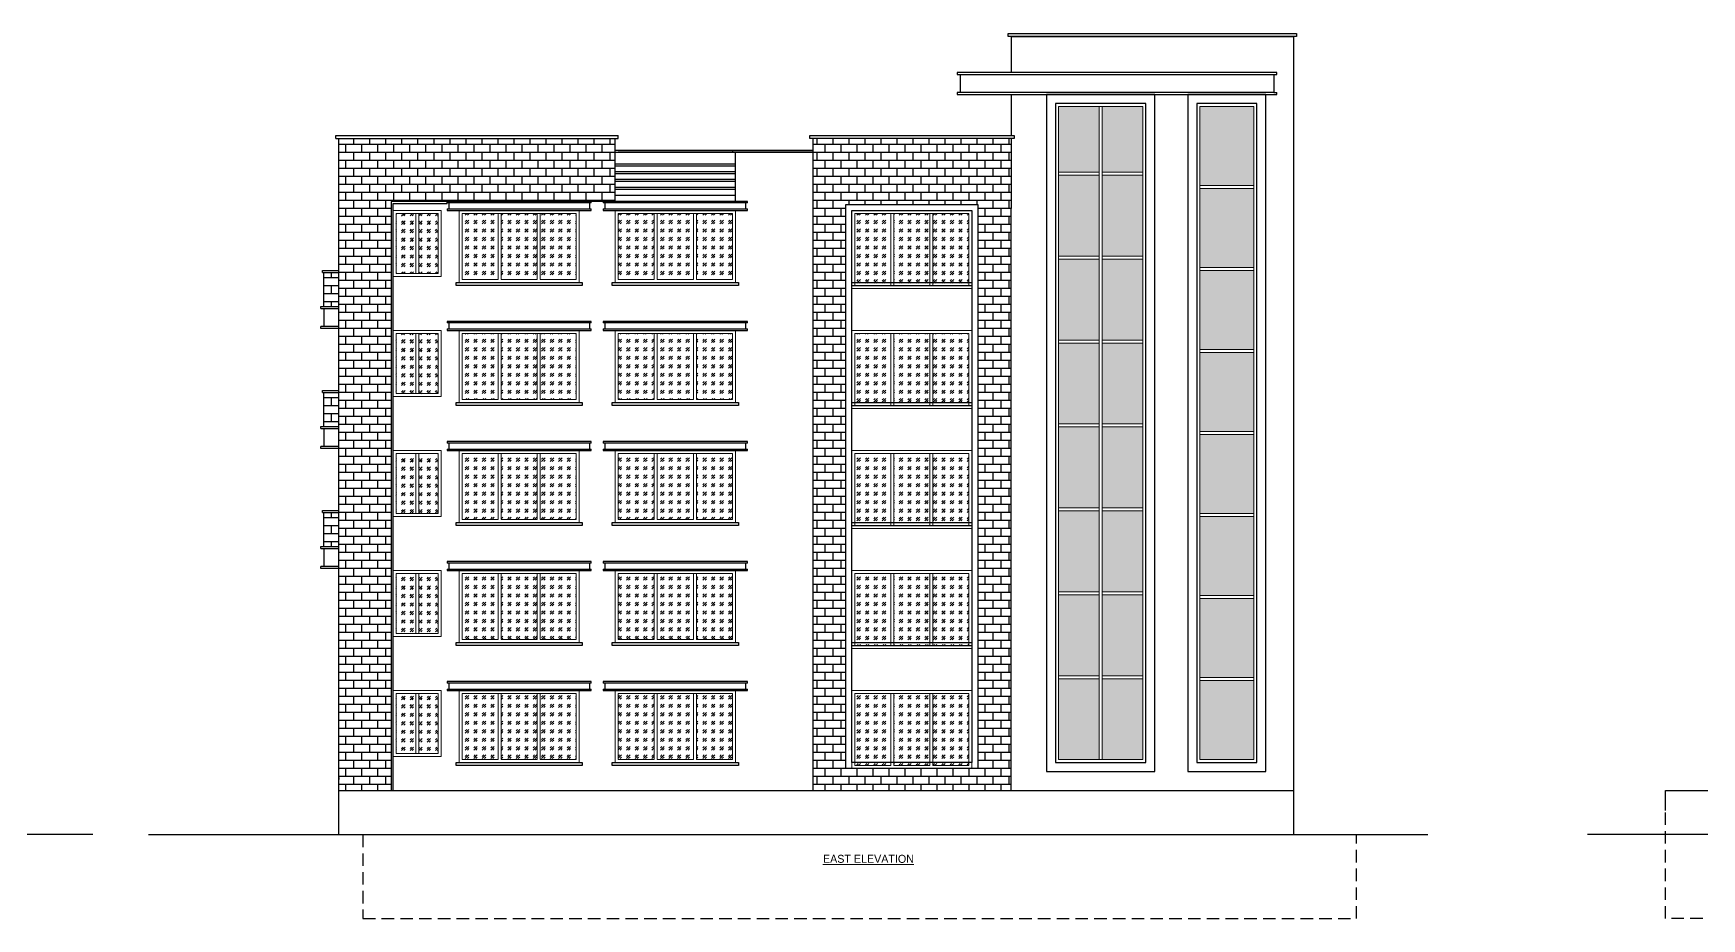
# Model space of a CAD drawing. Header units: feet. Extents: x 109753 to 150441, y 47761 to 75080.
# Drawn here: x 124446 to 126114, y 47767 to 48652 of the extents above; entities that cross this region are included whole.
import ezdxf

# ---------------------------------------------------------------- set-up
doc = ezdxf.new("R2010")
doc.units = ezdxf.units.FT
doc.header["$LTSCALE"] = 50
doc.header["$MEASUREMENT"] = 0
doc.linetypes.add('( Hidden )', pattern=[0.375, 0.25, -0.125])
for name, color, linetype, lineweight in [('door and windows', 4, 'Continuous', 13), ('HATCH', 9, 'Continuous', 9), ('TEXT', 181, 'Continuous', 13), ('WALL', 1, 'Continuous', 60)]:
    doc.layers.add(name, color=color, linetype=linetype, lineweight=lineweight)
doc.layers.add('HACTH', color=251, linetype='Continuous')
doc.styles.add('GL_Imperial', font='GOTHIC.TTF', dxfattribs={"height": 8})
pattern_1 = [(45, (-151676.087, 114682.5535), (8.48528137, 0), [5, -7]), (45, (-151673.9656, 114682.5535), (8.48528137, 0), [2, -10]), (45, (-151676.087, 114684.675), (8.48528137, 0), [2, -10])]

# ---------------------------------------------------------------- blocks, each defined once
blk = doc.blocks.new('A$C37e1b3cf')
at = {"transparency": 33554559}
h = blk.add_hatch(dxfattribs=at)
h.set_pattern_fill('GOST_GLASS', color=251)
h.set_pattern_definition([(45, (-149905.478, 118074.3153), (8.48528137, 0), [5, -7]), (45, (-149903.3567, 118074.3153), (8.48528137, 0), [2, -10]), (45, (-149905.478, 118076.4366), (8.48528137, 0), [2, -10])])
h.paths.add_polyline_path([(22.5, 63), (3, 63), (3, 3), (22.5, 3)])
h.paths.add_polyline_path([(45, 63), (25.5, 63), (25.5, 3), (45, 3)])
at = {"layer": 'door and windows'}
for p, q in [((22.5, 63), (22.5, 3)), ((25.5, 63), (25.5, 3))]:
    blk.add_line(p, q, dxfattribs=at)
for points in [[(0, 66), (48, 66), (48, 0), (0, 0)], [(3, 63), (45, 63), (45, 3), (3, 3)]]:
    blk.add_lwpolyline(points, close=True, dxfattribs=at)
blk = doc.blocks.new('A$C7f3f6159')
at = {"transparency": 33554559}
h = blk.add_hatch(dxfattribs=at)
h.set_pattern_fill('GOST_GLASS', color=251)
h.set_pattern_definition(pattern_1)
h.paths.add_polyline_path([(-55.7, 665), (-96.4, 665), (-96.4, 599.1), (-55.7, 599.1)])
h.paths.add_polyline_path([(-12, 665), (-52.7, 665), (-52.7, 599.1), (-12, 599.1)])
h.paths.add_polyline_path([(-55.7, 596.1), (-96.4, 596.1), (-96.4, 515.2), (-55.7, 515.2)])
h.paths.add_polyline_path([(-12, 596.1), (-52.7, 596.1), (-52.7, 515.2), (-12, 515.2)])
h.paths.add_polyline_path([(-55.7, 512.2), (-96.4, 512.2), (-96.4, 431.4), (-55.7, 431.4)])
h.paths.add_polyline_path([(-12, 512.2), (-52.7, 512.2), (-52.7, 431.4), (-12, 431.4)])
h.paths.add_polyline_path([(-55.7, 428.4), (-96.4, 428.4), (-96.4, 347.5), (-55.7, 347.5)])
h.paths.add_polyline_path([(-12, 428.4), (-52.7, 428.4), (-52.7, 347.5), (-12, 347.5)])
h.paths.add_polyline_path([(-55.7, 344.5), (-96.4, 344.5), (-96.4, 263.6), (-55.7, 263.6)])
h.paths.add_polyline_path([(-12, 344.5), (-52.7, 344.5), (-52.7, 263.6), (-12, 263.6)])
h.paths.add_polyline_path([(-55.7, 260.6), (-96.4, 260.6), (-96.4, 179.8), (-55.7, 179.8)])
h.paths.add_polyline_path([(-12, 260.6), (-52.7, 260.6), (-52.7, 179.8), (-12, 179.8)])
h.paths.add_polyline_path([(-55.7, 176.8), (-96.4, 176.8), (-96.4, 95.9), (-55.7, 95.9)])
h.paths.add_polyline_path([(-12, 176.8), (-52.7, 176.8), (-52.7, 95.9), (-12, 95.9)])
h.paths.add_polyline_path([(-55.7, 92.9), (-96.4, 92.9), (-96.4, 12), (-55.7, 12)])
h.paths.add_polyline_path([(-12, 92.9), (-52.7, 92.9), (-52.7, 12), (-12, 12)])
h = blk.add_hatch(dxfattribs=at)
h.set_pattern_fill('GOST_GLASS', color=251)
h.set_pattern_definition(pattern_1)
h.paths.add_polyline_path([(99, 665), (45, 665), (45, 586), (99, 586)])
h.paths.add_polyline_path([(99, 583), (45, 583), (45, 504), (99, 504)])
h.paths.add_polyline_path([(99, 501), (45, 501), (45, 422), (99, 422)])
h.paths.add_polyline_path([(99, 419), (45, 419), (45, 340), (99, 340)])
h.paths.add_polyline_path([(99, 337), (45, 337), (45, 258), (99, 258)])
h.paths.add_polyline_path([(99, 255), (45, 255), (45, 176), (99, 176)])
h.paths.add_polyline_path([(99, 173), (45, 173), (45, 94), (99, 94)])
h.paths.add_polyline_path([(99, 91), (45, 91), (45, 12), (99, 12)])
for points in [[(0, 0), (0, 677), (-108.4, 677), (-108.4, 0)], [(-9, 668), (-99.4, 668), (-99.4, 9), (-9, 9)], [(111, 0), (111, 677), (33, 677), (33, 0)], [(102, 668), (42, 668), (42, 9), (102, 9)]]:
    blk.add_lwpolyline(points, close=True)
at = {"layer": 'door and windows'}
for p, q in [((-55.7, 12), (-55.7, 665)), ((-52.7, 12), (-52.7, 665)), ((-96.4, 599.1), (-55.7, 599.1)), ((-96.4, 596.1), (-55.7, 596.1)), ((-52.7, 599.1), (-12, 599.1)), ((-52.7, 596.1), (-12, 596.1)), ((45, 586), (99, 586)), ((45, 583), (99, 583)), ((-96.4, 515.2), (-55.7, 515.2)), ((-96.4, 512.2), (-55.7, 512.2)), ((-52.7, 515.2), (-12, 515.2)), ((-52.7, 512.2), (-12, 512.2)), ((45, 504), (99, 504)), ((45, 501), (99, 501)), ((-96.4, 431.4), (-55.7, 431.4)), ((-96.4, 428.4), (-55.7, 428.4)), ((-52.7, 431.4), (-12, 431.4)), ((-52.7, 428.4), (-12, 428.4)), ((45, 422), (99, 422)), ((45, 419), (99, 419)), ((-96.4, 347.5), (-55.7, 347.5)), ((-96.4, 344.5), (-55.7, 344.5)), ((-52.7, 347.5), (-12, 347.5)), ((-52.7, 344.5), (-12, 344.5)), ((45, 340), (99, 340)), ((45, 337), (99, 337)), ((-96.4, 263.6), (-55.7, 263.6)), ((-96.4, 260.6), (-55.7, 260.6)), ((-52.7, 263.6), (-12, 263.6)), ((-52.7, 260.6), (-12, 260.6)), ((45, 258), (99, 258)), ((45, 255), (99, 255)), ((-96.4, 179.8), (-55.7, 179.8)), ((-96.4, 176.8), (-55.7, 176.8)), ((-52.7, 179.8), (-12, 179.8)), ((-52.7, 176.8), (-12, 176.8)), ((45, 176), (99, 176)), ((45, 173), (99, 173)), ((-96.4, 95.9), (-55.7, 95.9)), ((-96.4, 92.9), (-55.7, 92.9)), ((-52.7, 95.9), (-12, 95.9)), ((-52.7, 92.9), (-12, 92.9)), ((45, 94), (99, 94)), ((45, 91), (99, 91))]:
    blk.add_line(p, q, dxfattribs=at)
for points in [[(-12, 665), (-96.4, 665), (-96.4, 12), (-12, 12)], [(99, 665), (45, 665), (45, 12), (99, 12)]]:
    blk.add_lwpolyline(points, close=True, dxfattribs=at)
blk = doc.blocks.new('A$C85bec822')
at = {"layer": 'HATCH', "transparency": 33554623}
h = blk.add_hatch(dxfattribs=at)
h.set_pattern_fill('GOST_GLASS', color=251)
h.set_pattern_definition([(45, (-142086.248, 115164.4466), (8.48528137, 0), [5, -7]), (45, (-142084.1266, 115164.4466), (8.48528137, 0), [2, -10]), (45, (-142086.248, 115166.568), (8.48528137, 0), [2, -10])])
h.paths.add_polyline_path([(39, 69), (3, 69), (3, 3), (39, 3)])
h.paths.add_polyline_path([(78, 69), (42, 69), (42, 3), (78, 3)])
h.paths.add_polyline_path([(117, 69), (81, 69), (81, 3), (117, 3)])
for p, q in [((132, 79.5), (-12, 79.5)), ((-12, 73.5), (132, 73.5)), ((-10.5, 79.5), (-10.5, 73.5)), ((130.5, 73.5), (130.5, 79.5))]:
    blk.add_line(p, q)
for points in [[(132, 79.5), (132, 81), (-12, 81), (-12, 79.5)], [(-12, 73.5), (-12, 72), (132, 72), (132, 73.5)]]:
    blk.add_lwpolyline(points)
blk.add_lwpolyline([(-3, 0), (123, 0), (123, -3), (-3, -3)], close=True)
at = {"layer": 'door and windows'}
for p, q in [((39, 69), (39, 3)), ((39, 69), (39, 3)), ((42, 69), (42, 3)), ((42, 69), (42, 3)), ((78, 69), (78, 3)), ((78, 69), (78, 3)), ((81, 69), (81, 3)), ((81, 69), (81, 3)), ((39, 3), (3, 3)), ((78, 3), (42, 3)), ((117, 3), (81, 3))]:
    blk.add_line(p, q, dxfattribs=at)
for points in [[(120, 0), (120, 72), (0, 72), (0, 0)], [(117, 3), (117, 69), (3, 69), (3, 3)], [(117, 3), (117, 69), (3, 69), (3, 3)]]:
    blk.add_lwpolyline(points, dxfattribs=at)
blk.add_lwpolyline([(120, 0), (120, 72), (0, 72), (0, 0)], close=True, dxfattribs=at)
blk = doc.blocks.new('A$C57509d20')
at = {"layer": 'HATCH', "transparency": 33554623}
h = blk.add_hatch(dxfattribs=at)
h.set_pattern_fill('GOST_GLASS', color=251)
h.set_pattern_definition([(45, (-142322.6384, 115164.4466), (8.48528137, 0), [5, -7]), (45, (-142320.517, 115164.4466), (8.48528137, 0), [2, -10]), (45, (-142322.6384, 115166.568), (8.48528137, 0), [2, -10])])
h.paths.add_polyline_path([(3, -3), (39, -3), (39, 69), (3, 69)])
h.paths.add_polyline_path([(78, 69), (42, 69), (42, -3), (78, -3)])
h.paths.add_polyline_path([(117, 69), (81, 69), (81, -3), (117, -3)])
at = {"layer": 'door and windows'}
for p, q in [((39, 69), (39, -3)), ((39, 69), (39, -3)), ((42, 69), (42, -3)), ((42, 69), (42, -3)), ((78, 69), (78, -3)), ((78, 69), (78, -3)), ((81, 69), (81, -3)), ((81, 69), (81, -3)), ((39, -3), (3, -3)), ((78, -3), (42, -3)), ((117, -3), (81, -3))]:
    blk.add_line(p, q, dxfattribs=at)
for points in [[(120, -6), (120, 72), (0, 72), (0, -6)], [(117, -3), (117, 69), (3, 69), (3, -3)], [(117, -3), (117, 69), (3, 69), (3, -3)]]:
    blk.add_lwpolyline(points, dxfattribs=at)
blk.add_lwpolyline([(120, -6), (120, 72), (0, 72), (0, -6)], close=True, dxfattribs=at)

msp = doc.modelspace()

# ---------------------------------------------------------------- hatches: boundary and pattern name
at = {"layer": 'HACTH', "transparency": 33554687}
h = msp.add_hatch(dxfattribs=at)
h.set_pattern_fill('AR-B816', color=256)
h.set_pattern_definition([(0, (-23353.606, 166485.328), (0, 8), []), (90, (-23353.606, 166485.328), (-8, 8), [8, -8])])
h.paths.add_polyline_path([(124803.6, 48484), (125027.7, 48484), (125027.7, 48547), (124751.3, 48547), (124751.3, 47895), (124803.6, 47895)])
h = msp.add_hatch(dxfattribs=at)
h.set_pattern_fill('AR-B816', color=256)
h.set_pattern_definition([(0, (-21914.429, 166485.328), (0, 8), []), (90, (-21914.429, 166485.328), (-8, 8), [8, -8])])
h.paths.add_polyline_path([(125225.1, 47895), (125423.6, 47895), (125423.6, 48477), (125423.6, 48547), (125225.1, 48547)])
h.paths.add_polyline_path([(125258.1, 48481), (125390.1, 48481), (125390.1, 47917), (125258.1, 47917)], flags=16)
h.paths.add_polyline_path([(125384.1, 48475), (125384.1, 48403), (125384.1, 47923), (125264.1, 47923), (125264.1, 48475)], flags=0)
h.paths.add_polyline_path([(125384.1, 48475), (125384.1, 48403), (125264.1, 48403), (125264.1, 48475)], flags=0)
h.paths.add_polyline_path([(125264.1, 48355), (125384.1, 48355), (125384.1, 48283), (125264.1, 48283)], flags=0)
h.paths.add_polyline_path([(125267.1, 48352), (125381.1, 48352), (125381.1, 48286), (125345.1, 48286), (125306.1, 48286), (125267.1, 48286)], flags=0)
h.paths.add_polyline_path([(125264.1, 48235), (125384.1, 48235), (125384.1, 48163), (125264.1, 48163)], flags=0)
h.paths.add_polyline_path([(125267.1, 48232), (125381.1, 48232), (125381.1, 48166), (125345.1, 48166), (125306.1, 48166), (125267.1, 48166)], flags=0)
h.paths.add_polyline_path([(125264.1, 48115), (125384.1, 48115), (125384.1, 48043), (125264.1, 48043)], flags=0)
h.paths.add_polyline_path([(125267.1, 48112), (125381.1, 48112), (125381.1, 48046), (125345.1, 48046), (125306.1, 48046), (125267.1, 48046)], flags=0)
h.paths.add_polyline_path([(125264.1, 47995), (125384.1, 47995), (125384.1, 47923), (125264.1, 47923)], flags=0)
h = msp.add_hatch(dxfattribs=at)
h.set_pattern_fill('AR-B816', color=256)
h.paths.add_polyline_path([(124751.3, 48379), (124751.3, 48413), (124736.3, 48413), (124736.3, 48379)])
h = msp.add_hatch(dxfattribs=at)
h.set_pattern_fill('AR-B816', color=256)
h.paths.add_polyline_path([(124751.3, 48259), (124751.3, 48293), (124736.3, 48293), (124736.3, 48259)])
h = msp.add_hatch(dxfattribs=at)
h.set_pattern_fill('AR-B816', color=256)
h.paths.add_polyline_path([(124751.3, 48139), (124751.3, 48173), (124736.3, 48173), (124736.3, 48139)])

# ---------------------------------------------------------------- linework, layer by layer
for p, q in [((125423.6, 48649), (125705.7, 48649)), ((125423.6, 48649), (125423.6, 48613)), ((125705.7, 48649), (125705.7, 47851)), ((125705.7, 48649), (125705.7, 47851)), ((125372.6, 48611), (125372.6, 48593)), ((125686.2, 48611), (125689.2, 48611)), ((125423.6, 48591), (125423.6, 48550)), ((125686.2, 48593), (125689.2, 48593)), ((124748.3, 48550), (125030.7, 48550)), ((124748.3, 48547), (124748.3, 48550)), ((124748.3, 48547), (125030.7, 48547)), ((124751.3, 47851), (124751.3, 48547)), ((125027.7, 48484), (125027.7, 48547)), ((125030.7, 48547), (125030.7, 48550)), ((125423.6, 48547), (125222.1, 48547)), ((125225.1, 48547), (125225.1, 47895)), ((125423.6, 48547), (125423.6, 48477)), ((125030.7, 48535), (125225.1, 48535)), ((125225.1, 48533), (125144.7, 48533)), ((125147.7, 48484), (125147.7, 48533)), ((124734.8, 48415), (124751.3, 48415)), ((124734.8, 48413), (124734.8, 48415)), ((124734.8, 48413), (124751.3, 48413)), ((124736.3, 48379), (124736.3, 48413)), ((125264.1, 48403), (125384.1, 48403)), ((125264.1, 48400), (125384.1, 48400)), ((124736.3, 48377), (124736.3, 48359)), ((124734.8, 48295), (124751.3, 48295)), ((124734.8, 48293), (124734.8, 48295)), ((124734.8, 48293), (124751.3, 48293)), ((124736.3, 48259), (124736.3, 48293)), ((125264.1, 48283), (125384.1, 48283)), ((125264.1, 48280), (125384.1, 48280)), ((124736.3, 48257), (124736.3, 48239)), ((124734.8, 48175), (124751.3, 48175)), ((124734.8, 48173), (124734.8, 48175)), ((124734.8, 48173), (124751.3, 48173)), ((124736.3, 48139), (124736.3, 48173)), ((125264.1, 48163), (125384.1, 48163)), ((125264.1, 48160), (125384.1, 48160)), ((124736.3, 48137), (124736.3, 48119)), ((125264.1, 48043), (125384.1, 48043)), ((125264.1, 48040), (125384.1, 48040)), ((124751.3, 47908), (124751.3, 47906)), ((124751.3, 47895), (125225.1, 47895)), ((125225.1, 47895), (125423.6, 47895)), ((125423.6, 47895), (125705.7, 47895)), ((124505.4, 47851), (123285.8, 47851)), ((124561, 47851), (125705.7, 47851)), ((125705.7, 47851), (125840, 47851)), ((127202.3, 47851), (125999.6, 47851))]:
    msp.add_line(p, q)
for points in [[(125420.6, 48652), (125708.7, 48652), (125708.7, 48649), (125420.6, 48649)], [(125222.1, 48550), (125426.6, 48550), (125426.6, 48547), (125222.1, 48547)], [(125258.1, 48481), (125390.1, 48481), (125390.1, 47917), (125258.1, 47917)], [(125264.1, 48475), (125384.1, 48475), (125384.1, 47923), (125264.1, 47923)]]:
    msp.add_lwpolyline(points, close=True)
for points in [[(125689.2, 48611), (125689.2, 48613), (125369.6, 48613), (125369.6, 48611), (125686.2, 48611), (125686.2, 48593), (125369.6, 48593), (125369.6, 48591), (125689.2, 48591), (125689.2, 48593)], [(125147.7, 48535), (125027.7, 48535)], [(125147.7, 48533), (125027.7, 48533)], [(125225.1, 48535), (125144.7, 48535), (125144.7, 48533)], [(125147.7, 48521.3), (125027.7, 48521.3)], [(125147.7, 48519.3), (125027.7, 48519.3)], [(125147.7, 48513.5), (125027.7, 48513.5)], [(125147.7, 48511.5), (125027.7, 48511.5)], [(125147.7, 48505.8), (125027.7, 48505.8)], [(125147.7, 48503.8), (125027.7, 48503.8)], [(125147.7, 48498), (125027.7, 48498)], [(125147.7, 48496), (125027.7, 48496)], [(124805.6, 47895), (124805.6, 48482), (124859.6, 48482), (124859.6, 48484), (124803.6, 48484), (124803.6, 47895)], [(125147.7, 48490), (125027.7, 48490)], [(125423.6, 47895), (125423.6, 48477)], [(124733.3, 48377), (124733.3, 48379), (124751.3, 48379)], [(124733.3, 48377), (124751.3, 48377)], [(124751.3, 48357), (124733.3, 48357), (124733.3, 48359)], [(124751.3, 48359), (124733.3, 48359)], [(124733.3, 48257), (124733.3, 48259), (124751.3, 48259)], [(124733.3, 48257), (124751.3, 48257)], [(124751.3, 48237), (124733.3, 48237), (124733.3, 48239)], [(124751.3, 48239), (124733.3, 48239)], [(124733.3, 48137), (124733.3, 48139), (124751.3, 48139)], [(124733.3, 48137), (124751.3, 48137)], [(124751.3, 48117), (124733.3, 48117), (124733.3, 48119)], [(124751.3, 48119), (124733.3, 48119)], [(126077.6, 47875), (126077.6, 47895), (127071.2, 47895)]]:
    msp.add_lwpolyline(points)
at = {"linetype": '( Hidden )'}
for points in [[(127071.2, 47875), (127071.2, 47767), (126077.6, 47767), (126077.6, 47875)], [(124775.3, 47851), (124775.3, 47767), (125768.9, 47767), (125768.9, 47851)]]:
    msp.add_lwpolyline(points, dxfattribs=at)
at = {"layer": 'HACTH'}
msp.add_line((125015.7, 48484), (124805.6, 48484), dxfattribs=at)

# ---------------------------------------------------------------- block references
for name, p in [('A$C7f3f6159', (125567.2, 47914)), ('A$C37e1b3cf', (124805.6, 48409)), ('A$C85bec822', (124871.6, 48403)), ('A$C85bec822', (125027.7, 48403)), ('A$C85bec822', (124871.6, 48283)), ('A$C85bec822', (125027.7, 48283)), ('A$C37e1b3cf', (124805.6, 48289)), ('A$C85bec822', (124871.6, 48163)), ('A$C85bec822', (125027.7, 48163)), ('A$C37e1b3cf', (124805.6, 48169)), ('A$C85bec822', (124871.6, 48043)), ('A$C85bec822', (125027.7, 48043)), ('A$C37e1b3cf', (124805.6, 48049)), ('A$C37e1b3cf', (124805.6, 47929)), ('A$C85bec822', (124871.6, 47923)), ('A$C85bec822', (125027.7, 47923))]:
    msp.add_blockref(name, p)
at = {"layer": 'WALL'}
for p in [(125264.1, 48403), (125264.1, 48283), (125264.1, 48163), (125264.1, 48043), (125264.1, 47923)]:
    msp.add_blockref('A$C57509d20', p, dxfattribs=at)

# ---------------------------------------------------------------- texts
at = {"layer": 'TEXT', "insert": (125280.8, 47830.8), "char_height": 8, "width": 192.09, "attachment_point": 2, "style": 'GL_Imperial'}
msp.add_mtext('{\\L\\C256;\\c0;EAST ELEVATION}', dxfattribs=at)

doc.saveas('drawing.dxf')
